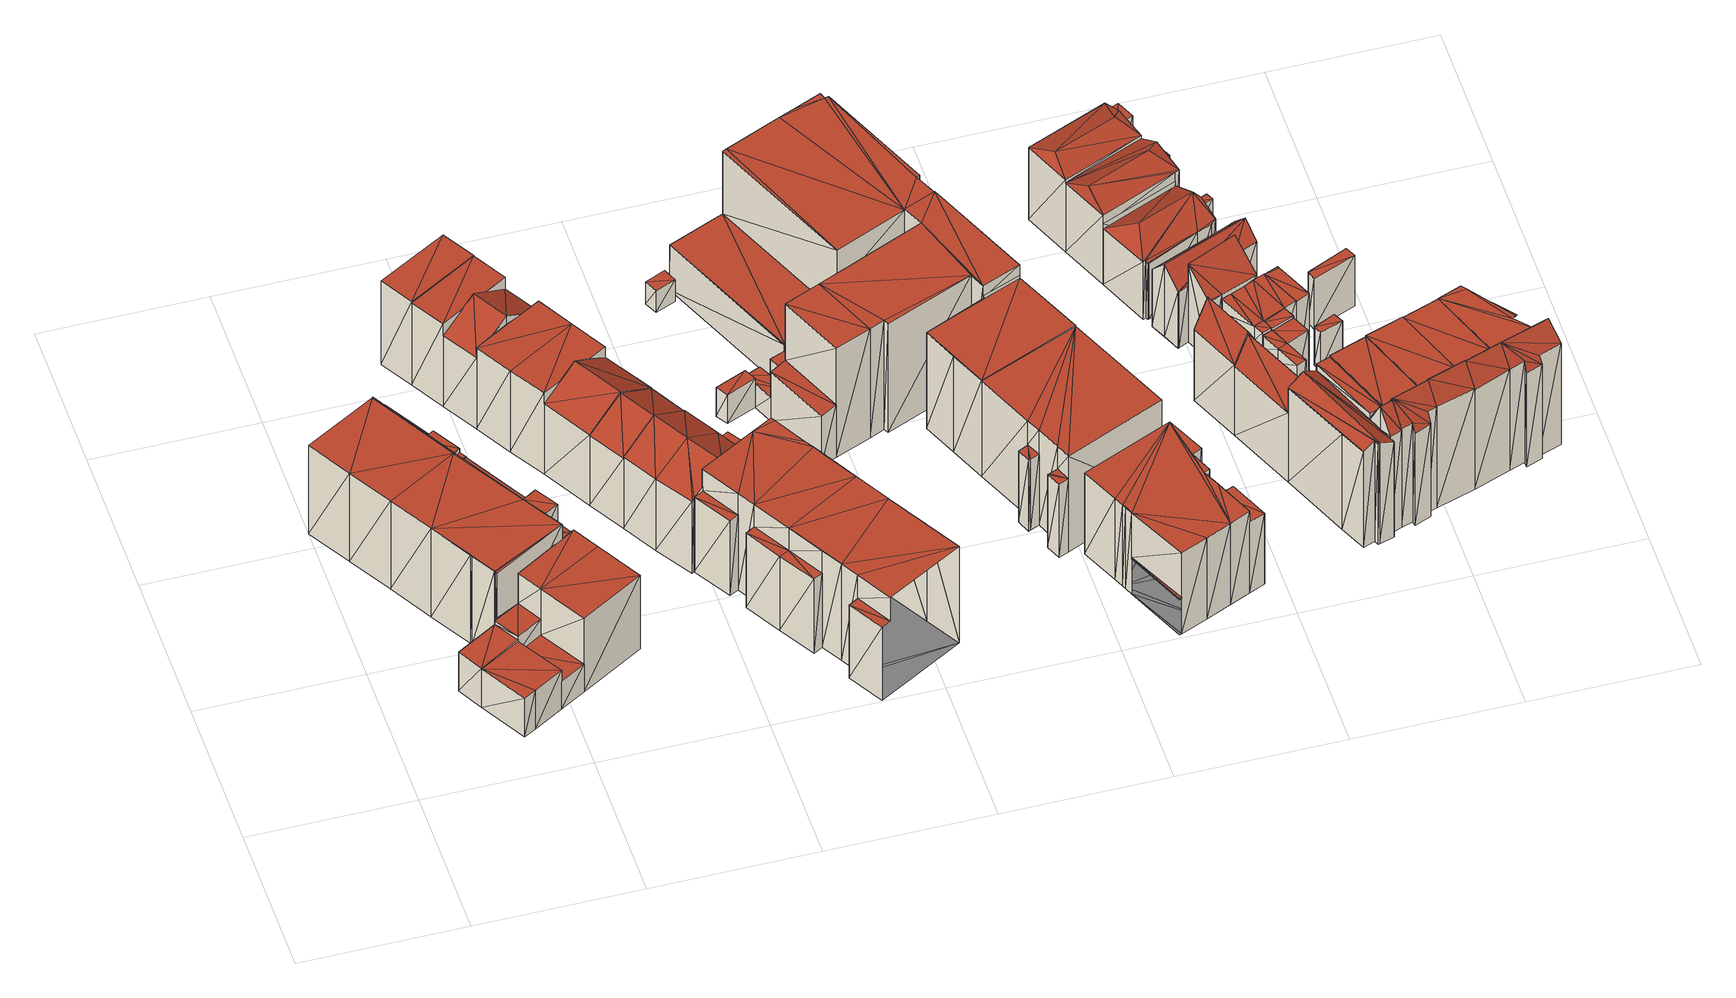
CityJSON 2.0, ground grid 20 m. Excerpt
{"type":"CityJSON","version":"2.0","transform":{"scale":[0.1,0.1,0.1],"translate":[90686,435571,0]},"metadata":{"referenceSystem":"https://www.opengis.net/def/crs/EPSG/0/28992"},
"CityObjects":{
"building1":{"type":"Building","attributes":{"TerrainHeight":2.7,"bron_tex":"UltraCAM-X 10cm juni 2008","voll_tex":"complete","bron_geo":"Lidar 15-30 punten - nov. 2008","status":"1"},"geometry":[{"type":"MultiSurface","lod":"2","boundaries":[[[0,1,2]],[[2,3,0]],[[4,5,6]],[[6,7,8]],[[8,9,10]],[[10,11,12]],[[12,4,6]],[[6,8,10]],[[10,12,6]],[[13,14,15]],[[15,16,13]],[[17,18,19]],[[19,20,17]],[[21,22,23]],[[23,24,25]],[[25,26,27]],[[27,21,23]],[[23,25,27]],[[15,14,2]],[[2,1,15]],[[28,29,1]],[[1,0,28]],[[19,18,0]],[[0,3,19]],[[14,13,5]],[[5,4,14]],[[3,2,4]],[[4,12,3]],[[20,19,12]],[[12,11,20]],[[22,21,9]],[[9,8,22]],[[23,22,8]],[[8,7,23]],[[29,25,16]],[[16,15,29]],[[26,28,18]],[[18,17,26]],[[30,31,17]],[[17,20,30]]],"semantics":{"surfaces":[{"type":"RoofSurface"},{"type":"GroundSurface"},{"type":"WallSurface"}],"values":[0,0,0,0,0,0,0,0,0,0,0,0,0,1,1,1,1,1,2,2,2,2,2,2,2,2,2,2,2,2,2,2,2,2,2,2,2,2,2,2]}}]},
"building2":{"type":"Building","attributes":{"TerrainHeight":2.75,"bron_tex":"UltraCAM-X 10cm juni 2008","voll_tex":"complete","bron_geo":"Lidar 15-30 punten - nov. 2008","status":"1"},"geometry":[{"type":"MultiSurface","lod":"2","boundaries":[[[32,33,34]],[[34,35,32]],[[36,37,38]],[[38,39,40]],[[40,36,38]],[[41,42,43]],[[43,44,41]],[[45,33,32]],[[32,46,45]],[[47,48,49]],[[49,50,51]],[[51,47,49]],[[52,53,54]],[[54,55,52]],[[56,57,58]],[[58,59,60]],[[60,61,62]],[[62,56,58]],[[58,60,62]],[[61,63,52]],[[52,55,61]],[[59,64,35]],[[35,34,59]],[[65,59,34]],[[34,33,65]],[[49,48,32]],[[32,35,49]],[[55,54,37]],[[37,36,55]],[[62,61,36]],[[36,40,62]],[[56,62,40]],[[40,39,56]],[[66,56,39]],[[39,38,66]],[[67,57,44]],[[44,43,67]],[[38,37,42]],[[42,41,38]],[[57,66,41]],[[41,44,57]],[[60,65,33]],[[33,45,60]],[[63,60,45]],[[45,46,63]],[[53,52,46]],[[46,32,53]],[[58,67,51]],[[51,50,58]],[[64,58,50]],[[50,49,64]],[[54,53,48]],[[48,47,54]],[[43,42,47]],[[47,51,43]]],"semantics":{"surfaces":[{"type":"RoofSurface"},{"type":"GroundSurface"},{"type":"WallSurface"}],"values":[0,0,0,0,0,0,0,0,0,0,0,0,0,0,1,1,1,1,1,2,2,2,2,2,2,2,2,2,2,2,2,2,2,2,2,2,2,2,2,2,2,2,2,2,2,2,2,2,2,2,2,2,2,2,2]}}]},
"building3":{"type":"Building","attributes":{"TerrainHeight":2.72,"bron_tex":"UltraCAM-X 10cm juni 2008","voll_tex":"complete","bron_geo":"Lidar 15-30 punten - nov. 2008","status":"1"},"geometry":[{"type":"MultiSurface","lod":"2","boundaries":[[[68,11,10]],[[10,9,69]],[[69,70,71]],[[72,73,74]],[[74,75,68]],[[68,10,69]],[[69,71,76]],[[76,72,74]],[[74,68,69]],[[69,76,74]],[[77,78,68]],[[68,75,77]],[[30,79,80]],[[80,31,30]],[[81,82,83]],[[83,84,85]],[[85,81,83]],[[27,21,86]],[[86,87,88]],[[89,58,59]],[[90,26,27]],[[27,86,88]],[[91,89,59]],[[59,90,27]],[[27,88,91]],[[91,59,27]],[[90,92,82]],[[82,81,90]],[[59,90,81]],[[81,85,59]],[[93,59,85]],[[85,84,93]],[[79,30,11]],[[11,68,79]],[[84,83,75]],[[75,74,84]],[[58,93,74]],[[74,73,58]],[[89,58,73]],[[73,72,89]],[[91,89,72]],[[72,76,91]],[[88,91,76]],[[76,71,88]],[[87,88,71]],[[71,70,87]],[[86,87,70]],[[70,69,86]],[[21,86,69]],[[69,9,21]],[[80,79,68]],[[68,78,80]],[[92,94,78]],[[78,77,92]],[[83,82,77]],[[77,75,83]],[[94,26,31]],[[31,80,94]]],"semantics":{"surfaces":[{"type":"RoofSurface"},{"type":"GroundSurface"},{"type":"WallSurface"}],"values":[0,0,0,0,0,0,0,0,0,0,0,0,0,0,0,0,0,1,1,1,1,1,1,1,1,1,2,2,2,2,2,2,2,2,2,2,2,2,2,2,2,2,2,2,2,2,2,2,2,2,2,2,2,2,2,2,2,2]}}]},
"building4":{"type":"Building","attributes":{"TerrainHeight":0.81,"bron_tex":"UltraCAM-X 10cm juni 2008","voll_tex":"complete","bron_geo":"Lidar 15-30 punten - nov. 2008","status":"1"},"geometry":[{"type":"MultiSurface","lod":"2","boundaries":[[[95,96,97]],[[97,98,95]],[[99,100,101]],[[101,102,99]],[[99,102,97]],[[97,96,99]],[[103,104,96]],[[96,95,103]],[[101,100,95]],[[95,98,101]]],"semantics":{"surfaces":[{"type":"RoofSurface"},{"type":"GroundSurface"},{"type":"WallSurface"}],"values":[0,0,1,1,2,2,2,2,2,2]}}]},
"building5":{"type":"Building","attributes":{"TerrainHeight":0.92,"bron_tex":"UltraCAM-X 10cm juni 2008","voll_tex":"complete","bron_geo":"Lidar 15-30 punten - nov. 2008","status":"1"},"geometry":[{"type":"MultiSurface","lod":"2","boundaries":[[[105,106,104]],[[104,103,105]],[[107,108,100]],[[100,99,107]],[[107,99,104]],[[104,106,107]],[[106,109,110]],[[111,105,112]],[[100,108,105]],[[105,103,100]]],"semantics":{"surfaces":[{"type":"RoofSurface"},{"type":"GroundSurface"},{"type":"WallSurface"}],"values":[0,0,1,1,2,2,2,2,2,2]}}]},
"building6":{"type":"Building","attributes":{"TerrainHeight":1.09,"bron_tex":"UltraCAM-X 10cm juni 2008","voll_tex":"complete","bron_geo":"Lidar 15-30 punten - nov. 2008","status":"1"},"geometry":[{"type":"MultiSurface","lod":"2","boundaries":[[[113,114,110]],[[110,115,113]],[[116,113,115]],[[115,112,116]],[[117,118,108]],[[108,107,117]],[[115,109,119]],[[117,107,110]],[[110,114,117]],[[120,113,121]],[[111,115,119]],[[113,122,121]],[[108,118,116]],[[116,112,108]]],"semantics":{"surfaces":[{"type":"RoofSurface"},{"type":"GroundSurface"},{"type":"WallSurface"}],"values":[0,0,0,0,1,1,2,2,2,2,2,2,2,2]}}]},
"building7":{"type":"Building","attributes":{"TerrainHeight":1.14,"bron_tex":"UltraCAM-X 10cm juni 2008","voll_tex":"complete","bron_geo":"Lidar 15-30 punten - nov. 2008","status":"1"},"geometry":[{"type":"MultiSurface","lod":"2","boundaries":[[[123,124,125]],[[125,126,123]],[[127,128,118]],[[118,117,127]],[[120,124,114]],[[125,122,116]],[[127,117,124]],[[124,123,127]],[[118,128,126]],[[126,125,118]]],"semantics":{"surfaces":[{"type":"RoofSurface"},{"type":"GroundSurface"},{"type":"WallSurface"}],"values":[0,0,1,1,2,2,2,2,2,2]}}]},
"building8":{"type":"Building","attributes":{"TerrainHeight":1.2,"bron_tex":"UltraCAM-X 10cm juni 2008","voll_tex":"complete","bron_geo":"Lidar 15-30 punten - nov. 2008","status":"1"},"geometry":[{"type":"MultiSurface","lod":"2","boundaries":[[[129,130,123]],[[123,126,129]],[[131,132,128]],[[128,127,131]],[[131,127,123]],[[123,130,131]],[[130,133,134]],[[135,129,136]],[[128,132,129]],[[129,126,128]]],"semantics":{"surfaces":[{"type":"RoofSurface"},{"type":"GroundSurface"},{"type":"WallSurface"}],"values":[0,0,1,1,2,2,2,2,2,2]}}]},
"building9":{"type":"Building","attributes":{"TerrainHeight":0.97,"bron_tex":"UltraCAM-X 10cm juni 2008","voll_tex":"complete","bron_geo":"Lidar 15-30 punten - nov. 2008","status":"1"},"geometry":[{"type":"MultiSurface","lod":"2","boundaries":[[[137,138,136]],[[136,139,137]],[[140,134,138]],[[138,137,140]],[[141,142,132]],[[132,131,141]],[[135,138,143]],[[144,145,137]],[[137,139,144]],[[132,142,139]],[[139,136,132]],[[138,133,143]],[[141,131,134]],[[134,140,141]],[[145,146,140]],[[140,137,145]]],"semantics":{"surfaces":[{"type":"RoofSurface"},{"type":"GroundSurface"},{"type":"WallSurface"}],"values":[0,0,0,0,1,1,2,2,2,2,2,2,2,2,2,2]}}]},
"building10":{"type":"Building","attributes":{"TerrainHeight":1.1,"bron_tex":"UltraCAM-X 10cm juni 2008","voll_tex":"complete","bron_geo":"Lidar 15-30 punten - nov. 2008","status":"1"},"geometry":[{"type":"MultiSurface","lod":"2","boundaries":[[[147,148,145]],[[145,144,147]],[[148,149,146]],[[146,145,148]],[[150,151,142]],[[142,141,150]],[[142,151,147]],[[147,144,142]],[[150,141,146]],[[146,149,150]]],"semantics":{"surfaces":[{"type":"RoofSurface"},{"type":"GroundSurface"},{"type":"WallSurface"}],"values":[0,0,0,0,1,1,2,2,2,2]}}]},
"building11":{"type":"Building","attributes":{"TerrainHeight":0.93,"bron_tex":"UltraCAM-X 10cm juni 2008","voll_tex":"complete","bron_geo":"Lidar 15-30 punten - nov. 2008","status":"1"},"geometry":[{"type":"MultiSurface","lod":"2","boundaries":[[[152,153,154]],[[154,155,152]],[[153,156,157]],[[157,154,153]],[[158,159,151]],[[151,150,158]],[[148,147,155]],[[155,154,148]],[[151,159,152]],[[152,155,151]],[[149,148,154]],[[154,157,149]],[[158,150,157]],[[157,156,158]]],"semantics":{"surfaces":[{"type":"RoofSurface"},{"type":"GroundSurface"},{"type":"WallSurface"}],"values":[0,0,0,0,1,1,2,2,2,2,2,2,2,2]}}]},
"building12":{"type":"Building","attributes":{"TerrainHeight":0.93,"bron_tex":"UltraCAM-X 10cm juni 2008","voll_tex":"complete","bron_geo":"Lidar 15-30 punten - nov. 2008","status":"1"},"geometry":[{"type":"MultiSurface","lod":"2","boundaries":[[[160,161,153]],[[153,152,162]],[[162,160,153]],[[161,163,156]],[[156,153,161]],[[164,165,159]],[[159,158,166]],[[166,164,159]],[[164,167,161]],[[161,160,164]],[[165,164,160]],[[160,162,165]],[[159,165,162]],[[162,152,159]],[[166,158,156]],[[156,163,166]],[[167,166,163]],[[163,161,167]]],"semantics":{"surfaces":[{"type":"RoofSurface"},{"type":"GroundSurface"},{"type":"WallSurface"}],"values":[0,0,0,0,0,1,1,1,2,2,2,2,2,2,2,2,2,2]}}]},
"building13":{"type":"Building","attributes":{"TerrainHeight":0.87,"bron_tex":"UltraCAM-X 10cm juni 2008","voll_tex":"complete","bron_geo":"Lidar 15-30 punten - nov. 2008","status":"1"},"geometry":[{"type":"MultiSurface","lod":"2","boundaries":[[[168,169,170]],[[171,172,173]],[[173,174,175]],[[176,177,168]],[[168,170,171]],[[171,173,175]],[[178,176,168]],[[168,171,175]],[[175,178,168]],[[179,180,181]],[[181,182,179]],[[183,184,185]],[[185,186,183]],[[187,188,164]],[[166,189,190]],[[191,192,193]],[[193,194,195]],[[187,164,166]],[[166,190,196]],[[193,195,197]],[[197,187,166]],[[166,196,191]],[[191,193,197]],[[197,166,191]],[[198,164,181]],[[181,180,198]],[[188,187,179]],[[179,182,188]],[[164,188,182]],[[182,181,164]],[[197,195,185]],[[185,184,197]],[[195,194,186]],[[186,185,195]],[[166,198,169]],[[169,168,166]],[[189,166,168]],[[168,177,189]],[[190,189,177]],[[177,176,190]],[[196,190,176]],[[176,178,196]],[[191,196,178]],[[178,175,191]],[[192,191,175]],[[175,174,192]],[[193,192,174]],[[174,173,193]],[[184,183,172]],[[172,171,184]],[[187,197,171]],[[171,170,187]],[[180,179,170]],[[170,169,180]]],"semantics":{"surfaces":[{"type":"RoofSurface"},{"type":"GroundSurface"},{"type":"WallSurface"}],"values":[0,0,0,0,0,0,0,0,0,0,0,0,0,1,1,1,1,1,1,1,1,1,1,1,2,2,2,2,2,2,2,2,2,2,2,2,2,2,2,2,2,2,2,2,2,2,2,2,2,2,2,2,2,2]}}]},
"building14":{"type":"Building","attributes":{"TerrainHeight":0.86,"bron_tex":"UltraCAM-X 10cm juni 2008","voll_tex":"complete","bron_geo":"Lidar 15-30 punten - nov. 2008","status":"1"},"geometry":[{"type":"MultiSurface","lod":"2","boundaries":[[[199,173,172]],[[172,200,201]],[[202,203,204]],[[204,205,199]],[[199,172,201]],[[201,202,204]],[[204,199,201]],[[206,207,183]],[[183,186,206]],[[208,209,210]],[[210,211,208]],[[212,213,194]],[[194,193,214]],[[214,215,216]],[[216,217,218]],[[212,194,214]],[[216,218,219]],[[220,212,214]],[[214,216,219]],[[219,220,214]],[[213,212,207]],[[207,206,213]],[[194,213,206]],[[206,186,194]],[[219,218,210]],[[210,209,219]],[[218,217,211]],[[211,210,218]],[[214,193,173]],[[173,199,214]],[[215,214,199]],[[199,205,215]],[[216,215,205]],[[205,204,216]],[[209,208,203]],[[203,202,209]],[[220,219,202]],[[202,201,220]],[[212,220,201]],[[201,200,212]],[[183,207,200]],[[200,172,183]]],"semantics":{"surfaces":[{"type":"RoofSurface"},{"type":"GroundSurface"},{"type":"WallSurface"}],"values":[0,0,0,0,0,0,0,0,0,0,0,1,1,1,1,1,1,1,1,1,2,2,2,2,2,2,2,2,2,2,2,2,2,2,2,2,2,2,2,2,2,2]}}]},
"building15":{"type":"Building","attributes":{"TerrainHeight":0.56,"bron_tex":"UltraCAM-X 10cm juni 2008","voll_tex":"complete","bron_geo":"Lidar 15-30 punten - nov. 2008","status":"1"},"geometry":[{"type":"MultiSurface","lod":"2","boundaries":[[[221,222,223]],[[223,224,221]],[[225,226,227]],[[227,228,225]],[[226,225,223]],[[223,222,226]],[[227,226,222]],[[222,221,227]],[[228,227,221]],[[221,224,228]],[[225,228,224]],[[224,223,225]]],"semantics":{"surfaces":[{"type":"RoofSurface"},{"type":"GroundSurface"},{"type":"WallSurface"}],"values":[0,0,1,1,2,2,2,2,2,2,2,2]}}]},
"building16":{"type":"Building","attributes":{"TerrainHeight":-0.42,"bron_tex":"UltraCAM-X 10cm juni 2008","voll_tex":"complete","bron_geo":"Lidar 15-30 punten - nov. 2008","status":"1"},"geometry":[{"type":"MultiSurface","lod":"2","boundaries":[[[229,230,231]],[[231,232,229]],[[233,234,235]],[[235,236,233]],[[233,236,230]],[[230,229,233]],[[234,233,229]],[[229,232,234]],[[235,234,232]],[[232,231,235]]],"semantics":{"surfaces":[{"type":"RoofSurface"},{"type":"GroundSurface"},{"type":"WallSurface"}],"values":[0,0,1,1,2,2,2,2,2,2]}}]},
"building17":{"type":"Building","attributes":{"TerrainHeight":-0.79,"bron_tex":"UltraCAM-X 10cm juni 2008","voll_tex":"complete","bron_geo":"Lidar 15-30 punten - nov. 2008","status":"1"},"geometry":[{"type":"MultiSurface","lod":"2","boundaries":[[[237,238,239]],[[239,240,241]],[[241,242,237]],[[237,239,241]],[[238,237,243]],[[243,244,245]],[[245,246,238]],[[238,243,245]],[[247,248,249]],[[250,251,252]],[[252,253,254]],[[255,256,257]],[[258,259,247]],[[247,249,250]],[[250,252,254]],[[255,257,258]],[[258,247,250]],[[250,254,255]],[[255,258,250]],[[240,239,260]],[[260,261,240]],[[262,263,264]],[[264,265,262]],[[266,267,268]],[[268,269,270]],[[270,271,266]],[[266,268,270]],[[272,273,274]],[[274,275,276]],[[276,277,272]],[[272,274,276]],[[278,279,280]],[[280,281,278]],[[282,283,284]],[[285,286,287]],[[287,282,284]],[[284,285,287]],[[288,289,290]],[[290,291,288]],[[292,293,294]],[[295,296,297]],[[297,298,299]],[[299,300,301]],[[301,302,303]],[[304,305,306]],[[307,308,309]],[[309,310,311]],[[312,292,294]],[[295,297,299]],[[299,301,303]],[[304,306,307]],[[307,309,311]],[[312,294,295]],[[295,299,303]],[[307,311,312]],[[295,303,304]],[[304,307,312]],[[312,295,304]],[[293,294,313]],[[313,314,293]],[[315,316,314]],[[314,313,315]],[[304,303,273]],[[273,274,304]],[[282,287,272]],[[272,273,282]],[[317,301,281]],[[281,280,317]],[[285,284,280]],[[280,279,285]],[[300,299,279]],[[279,278,300]],[[301,300,278]],[[278,281,301]],[[302,317,284]],[[284,283,302]],[[303,302,283]],[[283,282,303]],[[299,318,286]],[[286,285,299]],[[287,286,290]],[[290,289,287]],[[298,319,288]],[[288,291,298]],[[318,298,291]],[[291,290,318]],[[277,272,260]],[[260,239,277]],[[319,320,240]],[[240,261,319]],[[289,288,261]],[[261,260,289]],[[275,276,265]],[[265,264,275]],[[321,322,268]],[[268,267,321]],[[323,307,267]],[[267,266,323]],[[274,275,271]],[[271,270,274]],[[305,304,270]],[[270,269,305]],[[306,305,269]],[[269,268,306]],[[262,265,324]],[[324,238,262]],[[276,277,239]],[[239,324,276]],[[296,295,237]],[[237,242,296]],[[297,296,242]],[[242,241,297]],[[320,297,241]],[[241,240,320]],[[251,250,246]],[[246,245,251]],[[293,292,245]],[[245,244,293]],[[315,316,244]],[[244,243,315]],[[295,294,243]],[[243,237,295]],[[263,262,238]],[[238,246,263]],[[325,323,248]],[[248,247,325]],[[326,325,247]],[[247,259,326]],[[327,326,259]],[[259,258,327]],[[328,327,258]],[[258,257,328]],[[308,328,257]],[[257,256,308]],[[309,308,256]],[[256,255,309]],[[310,309,255]],[[255,254,310]],[[311,310,254]],[[254,253,311]],[[312,311,253]],[[253,252,312]],[[292,312,252]],[[252,251,292]],[[264,263,250]],[[250,249,264]],[[266,271,249]],[[249,248,266]]],"semantics":{"surfaces":[{"type":"RoofSurface"},{"type":"GroundSurface"},{"type":"WallSurface"}],"values":[0,0,0,0,0,0,0,0,0,0,0,0,0,0,0,0,0,0,0,0,0,0,0,0,0,0,0,0,0,0,0,0,0,0,0,0,0,0,0,1,1,1,1,1,1,1,1,1,1,1,1,1,1,1,1,1,1,1,2,2,2,2,2,2,2,2,2,2,2,2,2,2,2,2,2,2,2,2,2,2,2,2,2,2,2,2,2,2,2,2,2,2,2,2,2,2,2,2,2,2,2,2,2,2,2,2,2,2,2,2,2,2,2,2,2,2,2,2,2,2,2,2,2,2,2,2,2,2,2,2,2,2,2,2,2,2,2,2,2,2,2,2,2,2,2,2,2,2]}}]},
"building18":{"type":"Building","attributes":{"TerrainHeight":-0.38,"bron_tex":"UltraCAM-X 10cm juni 2008","voll_tex":"complete","bron_geo":"Lidar 15-30 punten - nov. 2008","status":"1"},"geometry":[{"type":"MultiSurface","lod":"2","boundaries":[[[316,315,329]],[[329,330,331]],[[316,329,331]],[[316,331,332]],[[293,333,334]],[[334,335,336]],[[336,294,293]],[[293,334,336]],[[294,336,329]],[[329,315,294]],[[332,316,293]],[[293,333,332]],[[337,338,332]],[[332,331,337]],[[335,334,331]],[[331,330,335]],[[336,335,330]],[[330,329,336]]],"semantics":{"surfaces":[{"type":"RoofSurface"},{"type":"GroundSurface"},{"type":"WallSurface"}],"values":[0,0,0,0,1,1,1,1,2,2,2,2,2,2,2,2,2,2]}}]},
"building19":{"type":"Building","attributes":{"TerrainHeight":-0.37,"bron_tex":"UltraCAM-X 10cm juni 2008","voll_tex":"complete","bron_geo":"Lidar 15-30 punten - nov. 2008","status":"1"},"geometry":[{"type":"MultiSurface","lod":"2","boundaries":[[[339,340,338]],[[338,337,341]],[[342,339,338]],[[338,341,343]],[[343,342,338]],[[344,345,346]],[[346,347,348]],[[348,344,346]],[[349,350,351]],[[351,352,353]],[[353,349,351]],[[354,334,333]],[[333,355,356]],[[356,357,358]],[[359,360,361]],[[361,362,354]],[[356,358,363]],[[359,361,354]],[[333,356,363]],[[359,354,333]],[[333,363,359]],[[355,333,338]],[[338,340,355]],[[339,340,355]],[[355,364,339]],[[347,346,339]],[[339,342,347]],[[359,363,342]],[[342,343,359]],[[351,350,343]],[[343,341,351]],[[334,354,341]],[[341,337,334]],[[358,357,344]],[[344,348,358]],[[363,358,348]],[[348,347,363]],[[356,364,346]],[[346,345,356]],[[357,356,345]],[[345,344,357]],[[354,362,352]],[[352,351,354]],[[360,359,350]],[[350,349,360]],[[361,360,349]],[[349,353,361]],[[362,361,353]],[[353,352,362]]],"semantics":{"surfaces":[{"type":"RoofSurface"},{"type":"GroundSurface"},{"type":"WallSurface"}],"values":[0,0,0,0,0,0,0,0,0,0,0,1,1,1,1,1,1,1,1,1,1,2,2,2,2,2,2,2,2,2,2,2,2,2,2,2,2,2,2,2,2,2,2,2,2,2,2,2,2]}}]},
"building20":{"type":"Building","attributes":{"TerrainHeight":1.18,"bron_tex":"UltraCAM-X 10cm juni 2008","voll_tex":"complete","bron_geo":"Lidar 15-30 punten - nov. 2008","status":"1"},"geometry":[{"type":"MultiSurface","lod":"2","boundaries":[[[365,366,367]],[[368,369,370]],[[371,372,373]],[[373,374,375]],[[375,371,373]],[[376,377,378]],[[378,379,365]],[[380,381,382]],[[383,384,385]],[[385,386,387]],[[387,376,378]],[[378,365,366]],[[366,380,382]],[[382,383,385]],[[385,387,378]],[[378,366,382]],[[382,385,378]],[[388,389,390]],[[391,392,393]],[[393,394,395]],[[396,397,398]],[[398,399,400]],[[400,401,402]],[[403,404,388]],[[388,390,391]],[[391,393,395]],[[396,398,400]],[[400,402,403]],[[403,388,391]],[[391,395,405]],[[396,400,403]],[[403,391,405]],[[405,396,403]],[[397,398,365]],[[365,367,397]],[[396,397,367]],[[367,366,396]],[[406,407,370]],[[370,369,406]],[[408,406,369]],[[369,368,408]],[[395,405,373]],[[373,372,395]],[[394,395,372]],[[372,371,394]],[[393,394,371]],[[371,375,393]],[[409,393,375]],[[375,374,409]],[[400,401,377]],[[377,378,400]],[[399,400,378]],[[378,379,399]],[[398,399,379]],[[379,365,398]],[[405,396,366]],[[366,380,405]],[[374,373,380]],[[380,381,374]],[[392,409,381]],[[381,382,392]],[[391,392,382]],[[382,383,391]],[[390,391,383]],[[383,384,390]],[[368,370,384]],[[384,385,368]],[[404,388,385]],[[385,386,404]],[[403,404,386]],[[386,387,403]],[[402,403,387]],[[387,376,402]],[[401,402,376]],[[376,377,401]]],"semantics":{"surfaces":[{"type":"RoofSurface"},{"type":"GroundSurface"},{"type":"WallSurface"}],"values":[0,0,0,0,0,0,0,0,0,0,0,0,0,0,0,0,0,1,1,1,1,1,1,1,1,1,1,1,1,1,1,1,1,2,2,2,2,2,2,2,2,2,2,2,2,2,2,2,2,2,2,2,2,2,2,2,2,2,2,2,2,2,2,2,2,2,2,2,2,2,2,2,2,2,2]}}]},
"building21":{"type":"Building","attributes":{"TerrainHeight":0.64,"bron_tex":"UltraCAM-X 10cm juni 2008","voll_tex":"complete","bron_geo":"Lidar 15-30 punten - nov. 2008","status":"1"},"geometry":[{"type":"MultiSurface","lod":"2","boundaries":[[[410,411,412]],[[412,413,414]],[[414,410,412]],[[415,414,413]],[[413,416,415]],[[417,418,419]],[[419,420,417]],[[421,422,423]],[[423,424,421]],[[422,425,426]],[[426,423,422]],[[427,428,429]],[[430,431,432]],[[432,433,434]],[[427,429,430]],[[432,434,427]],[[427,430,432]],[[429,430,411]],[[411,410,429]],[[427,428,415]],[[415,416,427]],[[434,435,419]],[[419,418,434]],[[433,434,418]],[[418,417,433]],[[432,433,417]],[[417,420,432]],[[431,432,422]],[[422,421,431]],[[430,431,421]],[[421,424,430]],[[436,411,424]],[[424,423,436]],[[435,437,426]],[[426,425,435]],[[420,419,425]],[[425,422,420]],[[412,436,423]],[[423,426,412]]],"semantics":{"surfaces":[{"type":"RoofSurface"},{"type":"GroundSurface"},{"type":"WallSurface"}],"values":[0,0,0,0,0,0,0,0,0,0,0,1,1,1,1,1,1,2,2,2,2,2,2,2,2,2,2,2,2,2,2,2,2,2,2,2,2,2,2]}}]},
"building22":{"type":"Building","attributes":{"TerrainHeight":0.91,"bron_tex":"UltraCAM-X 10cm juni 2008","voll_tex":"complete","bron_geo":"Lidar 15-30 punten - nov. 2008","status":"1"},"geometry":[{"type":"MultiSurface","lod":"2","boundaries":[[[438,439,440]],[[440,441,442]],[[443,444,438]],[[440,442,443]],[[443,438,440]],[[445,446,439]],[[439,438,447]],[[447,448,445]],[[445,439,447]],[[449,450,451]],[[451,452,449]],[[453,454,455]],[[455,456,453]],[[457,453,456]],[[456,458,457]],[[428,429,459]],[[459,460,461]],[[461,462,463]],[[464,465,466]],[[466,428,459]],[[459,461,463]],[[464,466,459]],[[459,463,464]],[[459,429,451]],[[451,450,459]],[[455,454,449]],[[449,452,455]],[[446,445,452]],[[452,451,446]],[[467,414,468]],[[468,439,467]],[[414,415,440]],[[440,468,414]],[[463,469,438]],[[438,444,463]],[[464,463,444]],[[444,443,464]],[[465,464,443]],[[443,442,465]],[[466,465,442]],[[442,441,466]],[[428,466,441]],[[441,440,428]],[[410,467,439]],[[439,446,410]],[[462,461,448]],[[448,447,462]],[[469,462,447]],[[447,438,469]],[[445,470,456]],[[456,455,445]],[[461,460,457]],[[457,458,461]],[[470,448,458]],[[458,456,470]]],"semantics":{"surfaces":[{"type":"RoofSurface"},{"type":"GroundSurface"},{"type":"WallSurface"}],"values":[0,0,0,0,0,0,0,0,0,0,0,0,0,0,0,1,1,1,1,1,1,1,1,2,2,2,2,2,2,2,2,2,2,2,2,2,2,2,2,2,2,2,2,2,2,2,2,2,2,2,2,2,2,2,2]}}]},
"building23":{"type":"Building","attributes":{"TerrainHeight":-0.88,"bron_tex":"UltraCAM-X 10cm juni 2008","voll_tex":"complete","bron_geo":"Lidar 15-30 punten - nov. 2008","status":"1"},"geometry":[{"type":"MultiSurface","lod":"2","boundaries":[[[471,472,473]],[[473,474,471]],[[475,476,477]],[[477,478,479]],[[479,475,477]],[[480,475,479]],[[479,481,480]],[[475,480,476]],[[478,481,479]],[[482,483,484]],[[484,485,486]],[[487,482,484]],[[484,486,487]],[[485,488,474]],[[474,473,485]],[[486,485,473]],[[473,472,486]],[[487,486,472]],[[472,471,487]],[[488,484,478]],[[478,477,488]],[[471,474,477]],[[477,476,471]],[[489,490,480]],[[480,481,489]],[[482,487,476]],[[476,480,482]],[[484,483,481]],[[481,478,484]]],"semantics":{"surfaces":[{"type":"RoofSurface"},{"type":"GroundSurface"},{"type":"WallSurface"}],"values":[0,0,0,0,0,0,0,0,0,1,1,1,1,2,2,2,2,2,2,2,2,2,2,2,2,2,2,2,2]}}]},
"building24":{"type":"Building","attributes":{"TerrainHeight":0.33,"bron_tex":"UltraCAM-X 10cm juni 2008","voll_tex":"complete","bron_geo":"Lidar 15-30 punten - nov. 2008","status":"1"},"geometry":[{"type":"MultiSurface","lod":"2","boundaries":[[[491,492,493]],[[493,494,491]],[[495,491,494]],[[494,496,495]],[[497,498,499]],[[500,501,497]],[[497,499,500]],[[498,502,503]],[[503,499,498]],[[504,505,506]],[[506,507,508]],[[508,504,506]],[[509,497,501]],[[501,510,509]],[[511,512,513]],[[513,514,511]],[[515,516,517]],[[517,518,515]],[[519,520,521]],[[521,522,519]],[[523,524,525]],[[525,526,434]],[[434,427,527]],[[528,529,523]],[[523,525,434]],[[434,527,528]],[[528,523,434]],[[530,531,494]],[[494,493,530]],[[413,412,492]],[[492,491,413]],[[531,527,496]],[[496,494,531]],[[416,413,491]],[[491,495,416]],[[527,427,495]],[[495,496,527]],[[528,532,501]],[[501,500,528]],[[533,534,500]],[[500,499,533]],[[521,520,498]],[[498,497,521]],[[535,533,499]],[[499,503,535]],[[507,506,503]],[[503,502,507]],[[517,516,502]],[[502,498,517]],[[536,535,506]],[[506,505,536]],[[523,529,505]],[[505,504,523]],[[524,523,504]],[[504,508,524]],[[525,524,508]],[[508,507,525]],[[532,530,510]],[[510,501,532]],[[493,537,509]],[[509,510,493]],[[497,509,513]],[[513,512,497]],[[522,521,512]],[[512,511,522]],[[437,538,511]],[[511,514,437]],[[537,492,514]],[[514,513,537]],[[526,525,516]],[[516,515,526]],[[434,526,515]],[[515,518,434]],[[518,517,520]],[[520,519,518]],[[538,434,519]],[[519,522,538]]],"semantics":{"surfaces":[{"type":"RoofSurface"},{"type":"GroundSurface"},{"type":"WallSurface"}],"values":[0,0,0,0,0,0,0,0,0,0,0,0,0,0,0,0,0,0,0,0,1,1,1,1,1,1,1,2,2,2,2,2,2,2,2,2,2,2,2,2,2,2,2,2,2,2,2,2,2,2,2,2,2,2,2,2,2,2,2,2,2,2,2,2,2,2,2,2,2,2,2,2,2,2,2,2,2]}}]},
"building25":{"type":"Building","attributes":{"TerrainHeight":-0.88,"bron_tex":"UltraCAM-X 10cm juni 2008","voll_tex":"complete","bron_geo":"Lidar 15-30 punten - nov. 2008","status":"1"},"geometry":[{"type":"MultiSurface","lod":"2","boundaries":[[[539,540,541]],[[541,542,543]],[[543,539,541]],[[489,544,545]],[[546,547,545]],[[545,544,548]],[[548,546,545]],[[547,546,549]],[[549,490,489]],[[489,545,547]],[[547,549,489]],[[550,551,483]],[[483,482,552]],[[552,553,554]],[[555,556,550]],[[483,552,554]],[[555,550,483]],[[483,554,555]],[[550,551,557]],[[557,558,550]],[[559,560,558]],[[558,557,559]],[[483,551,544]],[[544,489,483]],[[550,556,546]],[[546,548,550]],[[561,562,548]],[[548,544,561]],[[556,555,549]],[[549,546,556]],[[549,490,541]],[[541,542,549]],[[552,482,541]],[[541,540,552]],[[553,552,540]],[[540,539,553]],[[554,553,539]],[[539,543,554]],[[555,554,543]],[[543,542,555]]],"semantics":{"surfaces":[{"type":"RoofSurface"},{"type":"GroundSurface"},{"type":"WallSurface"}],"values":[0,0,0,0,0,0,0,0,0,0,0,1,1,1,1,1,1,1,2,2,2,2,2,2,2,2,2,2,2,2,2,2,2,2,2,2,2,2,2,2]}}]},
"building26":{"type":"Building","attributes":{"TerrainHeight":-0.23,"bron_tex":"UltraCAM-X 10cm juni 2008","voll_tex":"complete","bron_geo":"Lidar 15-30 punten - nov. 2008","status":"1"},"geometry":[{"type":"MultiSurface","lod":"2","boundaries":[[[563,564,565]],[[566,567,568]],[[568,569,570]],[[570,571,563]],[[563,565,572]],[[572,566,568]],[[568,570,563]],[[563,572,568]],[[564,563,560]],[[560,559,564]],[[565,564,559]],[[560,563,571]],[[573,574,575]],[[575,576,573]],[[577,578,551]],[[551,550,579]],[[579,580,581]],[[581,582,583]],[[584,585,577]],[[577,551,579]],[[579,581,583]],[[586,584,577]],[[579,583,586]],[[586,577,579]],[[582,581,574]],[[574,573,582]],[[583,582,573]],[[573,576,583]],[[586,583,576]],[[576,575,586]],[[580,579,571]],[[571,570,580]],[[581,580,570]],[[570,569,581]],[[575,574,569]],[[569,568,575]],[[584,586,568]],[[568,567,584]],[[585,584,567]],[[567,566,585]],[[577,585,566]],[[566,572,577]],[[578,577,572]],[[572,565,578]],[[551,578,565]],[[565,559,551]],[[579,550,560]],[[560,571,579]]],"semantics":{"surfaces":[{"type":"RoofSurface"},{"type":"GroundSurface"},{"type":"WallSurface"}],"values":[0,0,0,0,0,0,0,0,0,0,0,0,0,0,1,1,1,1,1,1,1,1,1,1,2,2,2,2,2,2,2,2,2,2,2,2,2,2,2,2,2,2,2,2,2,2,2,2]}}]},
"building27":{"type":"Building","attributes":{"TerrainHeight":-0.23,"bron_tex":"UltraCAM-X 10cm juni 2008","voll_tex":"complete","bron_geo":"Lidar 15-30 punten - nov. 2008","status":"1"},"geometry":[{"type":"MultiSurface","lod":"2","boundaries":[[[587,588,589]],[[589,590,591]],[[591,592,593]],[[593,587,589]],[[589,591,593]],[[594,595,596]],[[596,588,589]],[[589,597,594]],[[594,596,589]],[[598,599,600]],[[601,602,603]],[[603,598,600]],[[600,601,603]],[[604,605,606]],[[607,608,609]],[[609,610,611]],[[612,613,614]],[[614,615,604]],[[604,606,607]],[[607,609,611]],[[616,612,614]],[[614,604,607]],[[607,611,616]],[[616,614,607]],[[605,617,589]],[[589,590,605]],[[604,605,590]],[[590,591,604]],[[611,616,592]],[[592,593,611]],[[610,611,593]],[[593,587,610]],[[618,610,587]],[[587,588,618]],[[608,609,596]],[[596,595,608]],[[607,608,595]],[[595,594,607]],[[606,607,594]],[[594,597,606]],[[617,606,597]],[[597,589,617]],[[609,618,588]],[[588,596,609]],[[591,592,600]],[[600,599,591]],[[598,599,604]],[[604,615,598]],[[614,615,598]],[[598,603,614]],[[613,614,603]],[[603,602,613]],[[612,613,602]],[[602,601,612]],[[600,601,612]],[[612,616,600]]],"semantics":{"surfaces":[{"type":"RoofSurface"},{"type":"GroundSurface"},{"type":"WallSurface"}],"values":[0,0,0,0,0,0,0,0,0,0,0,0,0,1,1,1,1,1,1,1,1,1,1,1,2,2,2,2,2,2,2,2,2,2,2,2,2,2,2,2,2,2,2,2,2,2,2,2,2,2,2,2,2,2,2,2]}}]},
"building28":{"type":"Building","attributes":{"TerrainHeight":0.34,"bron_tex":"UltraCAM-X 10cm juni 2008","voll_tex":"complete","bron_geo":"Lidar 15-30 punten - nov. 2008","status":"1"},"geometry":[{"type":"MultiSurface","lod":"2","boundaries":[[[536,619,620]],[[620,534,536]],[[528,614,615]],[[615,529,528]],[[615,614,620]],[[620,619,615]],[[529,615,619]],[[619,536,529]],[[614,528,534]],[[534,620,614]]],"semantics":{"surfaces":[{"type":"RoofSurface"},{"type":"GroundSurface"},{"type":"WallSurface"}],"values":[0,0,1,1,2,2,2,2,2,2]}}]},
"building29":{"type":"Building","attributes":{"TerrainHeight":0.67,"bron_tex":"UltraCAM-X 10cm juni 2008","voll_tex":"complete","bron_geo":"Lidar 15-30 punten - nov. 2008","status":"1"},"geometry":[{"type":"MultiSurface","lod":"2","boundaries":[[[621,622,623]],[[623,624,625]],[[625,621,623]],[[626,627,628]],[[628,629,626]],[[630,626,629]],[[629,631,632]],[[632,633,634]],[[635,630,629]],[[629,632,634]],[[634,635,629]],[[636,460,459]],[[637,638,639]],[[640,641,642]],[[636,459,637]],[[637,639,640]],[[640,642,636]],[[636,637,640]],[[637,459,622]],[[622,621,637]],[[638,637,621]],[[621,625,638]],[[628,627,624]],[[624,623,628]],[[450,449,623]],[[623,622,450]],[[454,453,629]],[[629,628,454]],[[640,639,630]],[[630,635,640]],[[641,640,635]],[[635,634,641]],[[642,641,634]],[[634,633,642]],[[636,642,633]],[[633,632,636]],[[460,636,632]],[[632,631,460]],[[453,457,631]],[[631,629,453]]],"semantics":{"surfaces":[{"type":"RoofSurface"},{"type":"GroundSurface"},{"type":"WallSurface"}],"values":[0,0,0,0,0,0,0,0,0,0,0,1,1,1,1,1,1,1,2,2,2,2,2,2,2,2,2,2,2,2,2,2,2,2,2,2,2,2,2,2]}}]},
"building30":{"type":"Building","attributes":{"TerrainHeight":-0.2,"bron_tex":"UltraCAM-X 10cm juni 2008","voll_tex":"complete","bron_geo":"Lidar 15-30 punten - nov. 2008","status":"1"},"geometry":[{"type":"MultiSurface","lod":"2","boundaries":[[[643,644,645]],[[645,646,643]],[[647,648,649]],[[649,650,647]],[[647,650,645]],[[645,644,647]],[[648,647,644]],[[644,643,648]],[[649,648,643]],[[643,646,649]],[[650,649,646]],[[646,645,650]]],"semantics":{"surfaces":[{"type":"RoofSurface"},{"type":"GroundSurface"},{"type":"WallSurface"}],"values":[0,0,1,1,2,2,2,2,2,2,2,2]}}]},
"building31":{"type":"Building","attributes":{"TerrainHeight":0.56,"bron_tex":"UltraCAM-X 10cm juni 2008","voll_tex":"complete","bron_geo":"Lidar 15-30 punten - nov. 2008","status":"1"},"geometry":[{"type":"MultiSurface","lod":"2","boundaries":[[[651,652,653]],[[653,654,651]],[[655,656,657]],[[657,658,655]],[[659,655,658]],[[658,660,659]],[[661,639,638]],[[638,662,661]],[[662,638,653]],[[653,652,662]],[[663,664,652]],[[652,651,663]],[[657,656,651]],[[651,654,657]],[[625,624,654]],[[654,653,625]],[[665,666,656]],[[656,655,665]],[[627,626,658]],[[658,657,627]],[[667,665,655]],[[655,659,667]],[[639,661,659]],[[659,660,639]],[[626,630,660]],[[660,658,626]]],"semantics":{"surfaces":[{"type":"RoofSurface"},{"type":"GroundSurface"},{"type":"WallSurface"}],"values":[0,0,0,0,0,0,1,1,2,2,2,2,2,2,2,2,2,2,2,2,2,2,2,2,2,2]}}]},
"building32":{"type":"Building","attributes":{"TerrainHeight":0.56,"bron_tex":"UltraCAM-X 10cm juni 2008","voll_tex":"complete","bron_geo":"Lidar 15-30 punten - nov. 2008","status":"1"},"geometry":[{"type":"MultiSurface","lod":"2","boundaries":[[[668,669,670]],[[670,671,668]],[[672,673,674]],[[674,675,672]],[[672,675,670]],[[670,669,672]],[[673,672,669]],[[669,668,673]],[[674,673,668]],[[668,671,674]],[[675,674,671]],[[671,670,675]]],"semantics":{"surfaces":[{"type":"RoofSurface"},{"type":"GroundSurface"},{"type":"WallSurface"}],"values":[0,0,1,1,2,2,2,2,2,2,2,2]}}]},
"building33":{"type":"Building","attributes":{"TerrainHeight":-0.12,"bron_tex":"UltraCAM-X 10cm juni 2008","voll_tex":"complete","bron_geo":"Lidar 15-30 punten - nov. 2008","status":"1"},"geometry":[{"type":"MultiSurface","lod":"2","boundaries":[[[676,677,678]],[[678,679,676]],[[680,681,682]],[[682,683,680]],[[680,683,678]],[[678,677,680]],[[681,680,677]],[[677,676,681]],[[682,681,676]],[[676,679,682]],[[683,682,679]],[[679,678,683]]],"semantics":{"surfaces":[{"type":"RoofSurface"},{"type":"GroundSurface"},{"type":"WallSurface"}],"values":[0,0,1,1,2,2,2,2,2,2,2,2]}}]},
"building34":{"type":"Building","attributes":{"TerrainHeight":0.33,"bron_tex":"UltraCAM-X 10cm juni 2008","voll_tex":"complete","bron_geo":"Lidar 15-30 punten - nov. 2008","status":"1"},"geometry":[{"type":"MultiSurface","lod":"2","boundaries":[[[684,685,686]],[[686,687,684]],[[688,689,690]],[[690,691,688]],[[688,691,686]],[[686,685,688]],[[689,688,685]],[[685,684,689]],[[690,689,684]],[[684,687,690]],[[691,690,687]],[[687,686,691]]],"semantics":{"surfaces":[{"type":"RoofSurface"},{"type":"GroundSurface"},{"type":"WallSurface"}],"values":[0,0,1,1,2,2,2,2,2,2,2,2]}}]},
"building35":{"type":"Building","attributes":{"TerrainHeight":0.66,"bron_tex":"UltraCAM-X 10cm juni 2008","voll_tex":"complete","bron_geo":"Lidar 15-30 punten - nov. 2008","status":"1"},"geometry":[{"type":"MultiSurface","lod":"2","boundaries":[[[692,693,664]],[[664,663,692]],[[694,695,666]],[[666,665,694]],[[696,694,665]],[[665,667,696]],[[661,662,697]],[[697,698,661]],[[697,662,664]],[[664,693,697]],[[666,695,692]],[[692,663,666]],[[661,698,696]],[[696,667,661]]],"semantics":{"surfaces":[{"type":"RoofSurface"},{"type":"GroundSurface"},{"type":"WallSurface"}],"values":[0,0,0,0,0,0,1,1,2,2,2,2,2,2]}}]},
"building36":{"type":"Building","attributes":{"TerrainHeight":0.63,"bron_tex":"UltraCAM-X 10cm juni 2008","voll_tex":"complete","bron_geo":"Lidar 15-30 punten - nov. 2008","status":"1"},"geometry":[{"type":"MultiSurface","lod":"2","boundaries":[[[699,700,701]],[[702,703,704]],[[704,705,706]],[[707,708,702]],[[704,706,707]],[[707,702,704]],[[709,710,711]],[[711,694,709]],[[712,709,694]],[[694,696,713]],[[713,714,715]],[[716,712,694]],[[694,713,715]],[[715,716,694]],[[697,717,718]],[[718,719,720]],[[720,721,722]],[[722,723,724]],[[725,698,697]],[[697,718,720]],[[720,722,724]],[[725,697,720]],[[720,724,725]],[[717,697,704]],[[704,703,717]],[[718,717,703]],[[703,702,718]],[[699,701,702]],[[702,708,699]],[[711,710,706]],[[706,705,711]],[[693,692,705]],[[705,704,693]],[[694,711,695]],[[722,721,712]],[[712,716,722]],[[723,722,716]],[[716,715,723]],[[724,723,715]],[[715,714,724]],[[725,724,714]],[[714,713,725]],[[698,725,713]],[[713,696,698]]],"semantics":{"surfaces":[{"type":"RoofSurface"},{"type":"GroundSurface"},{"type":"WallSurface"}],"values":[0,0,0,0,0,0,0,0,0,0,0,0,0,0,1,1,1,1,1,1,1,1,1,2,2,2,2,2,2,2,2,2,2,2,2,2,2,2,2,2,2,2,2,2]}}]}
},
"vertices":[
[161,387,122],[141,421,122],[124,411,122],[144,377,122],[124,411,138],[88,474,138],[87,473,138],[0,423,138],[31,370,138],[62,317,138],[148,367,138],[149,368,138],[144,377,138],[88,474,112],[124,411,112],[141,421,112],[105,483,112],[166,378,116],[161,387,116],[144,377,116],[149,368,116],[62,317,0],[31,370,0],[0,423,0],[87,473,0],[105,483,0],[166,378,0],[148,367,0],[161,387,0],[141,421,0],[149,368,115],[166,378,115],
[187,163,115],[265,208,115],[247,239,115],[170,193,115],[189,89,60],[156,145,60],[106,116,60],[138,60,60],[153,68,60],[106,116,61],[156,145,62],[138,175,62],[89,147,61],[297,152,115],[220,107,115],[156,145,68],[187,163,68],[170,193,68],[142,178,68],[138,175,68],[220,107,43],[187,163,43],[156,145,43],[189,89,43],[138,60,0],[89,147,0],[142,178,0],[247,239,0],[297,152,0],[189,89,0],[153,68,0],[220,107,0],[170,193,0],[265,208,0],[106,116,0],[138,175,0],
[201,278,138],[92,264,138],[122,213,138],[123,211,138],[141,181,138],[142,178,138],[231,229,138],[218,250,138],[140,182,138],[235,260,138],[218,288,138],[201,278,115],[218,288,115],[244,243,110],[235,260,110],[218,250,110],[231,229,110],[247,239,110],[92,264,0],[122,213,0],[123,211,0],[141,181,0],[244,243,0],[140,182,0],[235,260,0],[231,229,0],[218,288,0],
[172,608,130],[257,657,130],[234,696,130],[149,648,130],[257,657,0],[172,608,0],[149,648,0],[234,696,0],[172,608,129],[257,657,129],
[196,567,129],[281,616,129],[281,616,0],[196,567,0],[254,601,129],[281,616,111],[223,583,129],[196,567,111],
[263,549,140],[306,573,111],[238,592,140],[221,524,111],[306,573,0],[221,524,0],[238,592,129],[282,559,127],[263,549,127],[244,538,127],
[331,529,127],[306,573,127],[221,524,127],[246,480,127],[331,529,0],[246,480,0],
[272,437,127],[356,485,127],[356,485,0],[272,437,0],[335,473,127],[356,485,111],[294,449,127],[272,437,111],
[349,402,141],[314,461,141],[306,377,111],[391,426,111],[391,426,0],[306,377,0],[314,461,127],[306,377,110],[349,402,139],[391,426,110],
[332,333,110],[374,358,139],[416,382,110],[416,382,0],[332,333,0],
[356,291,112],[399,315,141],[374,358,141],[332,333,112],[441,339,112],[416,382,112],[441,339,0],[356,291,0],
[387,248,115],[425,270,141],[384,246,113],[467,294,112],[387,248,0],[384,246,0],[467,294,0],[425,270,0],
[467,294,151],[398,255,151],[425,208,151],[437,187,151],[463,142,151],[556,196,151],[531,239,151],[524,252,151],[495,303,151],[492,308,151],[517,263,151],[425,208,117],[398,255,117],[387,248,117],[414,202,117],[463,142,116],[437,187,116],[426,180,116],[451,136,116],[425,208,0],[414,202,0],[492,308,0],[495,303,0],[524,252,0],[531,239,0],[556,196,0],[451,136,0],[426,180,0],[517,263,0],[437,187,0],[398,255,0],
[580,154,151],[488,98,151],[503,73,151],[515,52,151],[539,9,151],[633,62,151],[609,104,151],[477,92,116],[488,98,116],[539,9,114],[515,52,114],[503,45,114],[528,2,114],[488,98,0],[477,92,0],[580,154,0],[609,104,0],[633,62,0],[528,2,0],[503,45,0],[515,52,0],[503,73,0],
[500,374,30],[474,414,30],[449,400,30],[473,358,30],[449,400,0],[474,414,0],[500,374,0],[473,358,0],
[484,648,34],[477,665,34],[452,654,34],[459,638,34],[484,648,0],[459,638,0],[452,654,0],[477,665,0],
[758,436,170],[728,528,170],[595,471,170],[629,389,170],[647,397,170],[650,391,170],[766,417,170],[813,436,170],[756,570,170],[717,554,170],[557,698,168],[552,696,168],[629,516,168],[717,554,168],[756,570,168],[744,598,168],[748,600,168],[687,743,168],[682,742,168],[679,750,168],[646,736,168],[626,728,168],[568,703,168],[551,452,170],[585,371,170],[728,528,108],[717,554,108],[629,516,108],[640,490,108],[552,696,70],[542,692,70],[483,667,70],[560,486,70],[561,485,70],[629,516,70],[551,452,62],[541,477,62],[561,485,62],[629,516,62],[640,490,62],[595,471,62],[486,454,45],[522,469,45],[515,484,45],[477,468,45],[541,477,37],[534,492,37],[515,484,37],[522,469,37],[532,444,37],[551,452,37],[585,371,82],[551,452,82],[532,444,77],[566,363,77],[756,570,0],[813,436,0],[766,417,0],[758,436,0],[650,391,0],[647,397,0],[566,363,0],[522,469,0],[486,454,0],[477,468,0],[534,492,0],[541,477,0],[561,485,0],[560,486,0],[483,667,0],[542,692,0],[679,750,0],[682,742,0],[687,743,0],[748,600,0],[744,598,0],[766,417,154],[813,436,154],[766,417,150],[813,436,150],[515,484,0],[532,444,0],[585,371,0],[629,389,0],[542,692,45],[483,667,45],[552,696,0],[640,490,170],[557,698,0],[568,703,0],[626,728,0],[646,736,0],
[692,385,150],[710,342,150],[729,298,150],[851,349,150],[851,349,0],[729,298,0],[710,342,0],[692,385,0],[729,298,149],[851,349,149],
[787,161,149],[909,215,149],[760,226,149],[780,179,149],[768,209,149],[767,174,114],[775,156,114],[787,161,114],[780,179,114],[770,175,114],[757,205,111],[768,209,111],[760,226,111],[748,220,111],[754,203,111],[760,226,0],[909,215,0],[775,156,0],[767,174,0],[770,175,0],[768,209,0],[757,205,0],[754,203,0],[748,220,0],[780,179,0],[787,161,0],
[924,146,127],[928,116,127],[935,119,127],[835,80,57],[867,5,57],[870,6,57],[957,102,111],[945,97,111],[938,94,111],[959,45,111],[978,53,111],[824,106,127],[803,153,127],[914,201,127],[936,152,127],[938,94,127],[959,45,127],[934,34,127],[903,20,127],[870,6,127],[835,80,127],[831,90,127],[829,94,127],[835,80,0],[867,5,0],[870,6,0],[903,20,0],[934,34,0],[978,53,0],[957,102,0],[945,97,0],[928,116,0],[935,119,0],[924,146,0],[936,152,0],[914,201,0],[803,153,0],[824,106,0],[829,94,0],[831,90,0],[938,94,0],[867,5,55],[870,6,55],[835,80,55],[959,45,0],
[1084,211,106],[1071,241,107],[1048,295,108],[1029,287,146],[1065,203,146],[1047,195,108],[1011,279,108],[1098,289,129],[1088,312,129],[1060,300,129],[1070,276,129],[1083,246,130],[1070,276,130],[1058,271,130],[1071,241,130],[1060,300,130],[1048,295,130],[1011,279,0],[1047,195,0],[1084,211,0],[1071,241,0],[1083,246,0],[1070,276,0],[1098,289,0],[1088,312,0],[1060,300,0],[1058,271,107],[1048,295,0],
[1116,76,158],[1067,204,158],[1047,195,147],[1083,109,148],[1098,76,149],[1112,81,157],[1114,76,156],[1119,122,148],[1084,211,148],[1134,82,148],[1132,88,148],[1134,127,158],[1101,217,158],[1084,211,158],[1119,122,158],[1140,110,184],[1134,127,152],[1119,122,152],[1125,105,184],[1146,93,152],[1132,88,152],[1101,217,0],[1146,93,0],[1132,88,0],[1134,82,0],[1114,76,0],[1112,81,0],[1098,76,0],[1083,109,0],[1067,204,143],[1065,203,157],[1116,76,0],[1125,105,148],
[997,676,101],[1015,683,101],[1005,706,101],[988,699,101],[989,665,125],[997,676,122],[988,699,113],[889,658,113],[912,633,125],[1012,641,113],[914,599,113],[1012,641,0],[914,599,0],[889,658,0],[1005,706,0],[1015,683,0],[997,676,0],[988,699,0],[914,599,108],[1012,641,108],
[1029,287,149],[1048,295,111],[1020,358,112],[1002,351,149],[1011,279,111],[984,343,111],[1054,313,133],[1082,326,133],[1061,376,133],[1049,370,133],[1032,363,133],[1097,332,133],[1075,382,133],[1094,387,132],[1093,389,132],[1075,382,132],[1097,332,132],[1114,340,132],[1042,308,133],[1020,358,133],[1059,300,134],[1054,313,134],[1042,308,134],[1048,295,134],[1103,318,85],[1097,332,85],[1082,326,85],[1088,312,85],[1088,312,132],[1082,326,132],[1054,313,132],[1059,300,132],[1094,387,0],[1114,340,0],[1097,332,0],[1103,318,0],[984,343,0],[1049,370,0],[1093,389,0],[1020,358,0],[1002,351,0],[1032,363,0],[1061,376,26],[1049,370,26],[1075,382,26],[1093,389,26],[1042,308,111],[1059,300,0],
[1040,626,88],[1030,648,88],[1012,641,88],[1023,619,88],[1040,625,88],[939,540,108],[932,572,125],[1038,582,109],[1010,605,125],[1033,580,109],[1023,619,121],[1033,580,0],[939,540,0],[1030,648,0],[1040,626,0],[1040,625,0],[1023,619,0],[1038,582,0],[939,540,95],[1033,580,95],[939,540,88],[1033,580,88],[939,540,90],[1033,580,90],
[1042,545,110],[973,516,110],[966,477,90],[971,475,87],[972,476,88],[1036,505,89],[1054,512,88],[1060,517,90],[1050,540,105],[969,478,90],[1057,504,29],[1054,512,29],[1036,505,29],[1038,497,29],[969,478,0],[966,477,0],[1050,540,0],[1060,517,0],[1054,512,0],[1057,504,0],[1038,497,0],[972,476,0],[971,475,0],[1036,505,0],
[990,424,88],[981,445,113],[1085,488,113],[1093,470,91],[1064,458,91],[1003,430,88],[991,424,88],[1063,498,93],[1062,501,89],[972,464,89],[1078,505,93],[1079,423,90],[1064,458,122],[1003,430,122],[1017,398,92],[1018,397,91],[1034,404,91],[1064,458,0],[1093,470,0],[1078,505,0],[1063,498,0],[1062,501,0],[972,464,0],[990,424,0],[991,424,0],[1017,398,0],[1018,397,0],[1034,404,0],[1079,423,0],[1003,430,0],[1085,488,0],[981,445,0],
[1079,423,26],[1034,404,26],
[1146,233,160],[1101,217,160],[1134,127,160],[1180,143,160],[1147,234,160],[1186,126,187],[1180,143,154],[1134,127,154],[1140,110,187],[1191,111,158],[1146,93,154],[1160,98,155],[1161,92,144],[1181,100,145],[1180,107,158],[1160,98,0],[1146,233,0],[1147,234,0],[1191,111,0],[1180,107,0],[1181,100,0],[1161,92,0],
[1105,526,24],[1096,544,24],[1071,534,24],[1078,514,24],[1096,544,0],[1105,526,0],[1078,514,0],[1071,534,0],
[1227,159,161],[1194,250,161],[1147,234,161],[1180,143,161],[1233,142,188],[1227,159,155],[1180,143,155],[1186,126,188],[1239,126,157],[1191,111,159],[1239,126,0],[1194,250,0],[1227,159,160],[1194,250,160],[1233,142,187],[1227,159,154],[1239,126,156],
[1157,357,60],[1151,369,60],[1125,357,60],[1129,347,60],[1151,369,0],[1157,357,0],[1129,347,0],[1125,357,0],
[1082,602,31],[1078,611,31],[1059,604,31],[1064,594,31],[1078,611,0],[1082,602,0],[1064,594,0],[1059,604,0],
[1193,431,79],[1187,444,79],[1137,421,79],[1140,409,79],[1187,444,0],[1193,431,0],[1140,409,0],[1137,421,0],
[1272,175,160],[1239,266,160],[1278,158,187],[1272,175,154],[1284,143,158],[1239,266,0],[1284,143,0],
[1312,217,159],[1315,219,159],[1273,271,159],[1273,271,161],[1268,277,161],[1239,266,161],[1272,175,161],[1326,193,161],[1308,214,161],[1312,217,161],[1338,178,187],[1326,193,155],[1272,175,155],[1349,165,158],[1303,150,159],[1303,143,147],[1323,150,147],[1321,155,157],[1268,277,0],[1273,271,0],[1315,219,0],[1308,214,0],[1349,165,0],[1321,155,0],[1323,150,0],[1303,143,0],[1303,150,0]
]}
